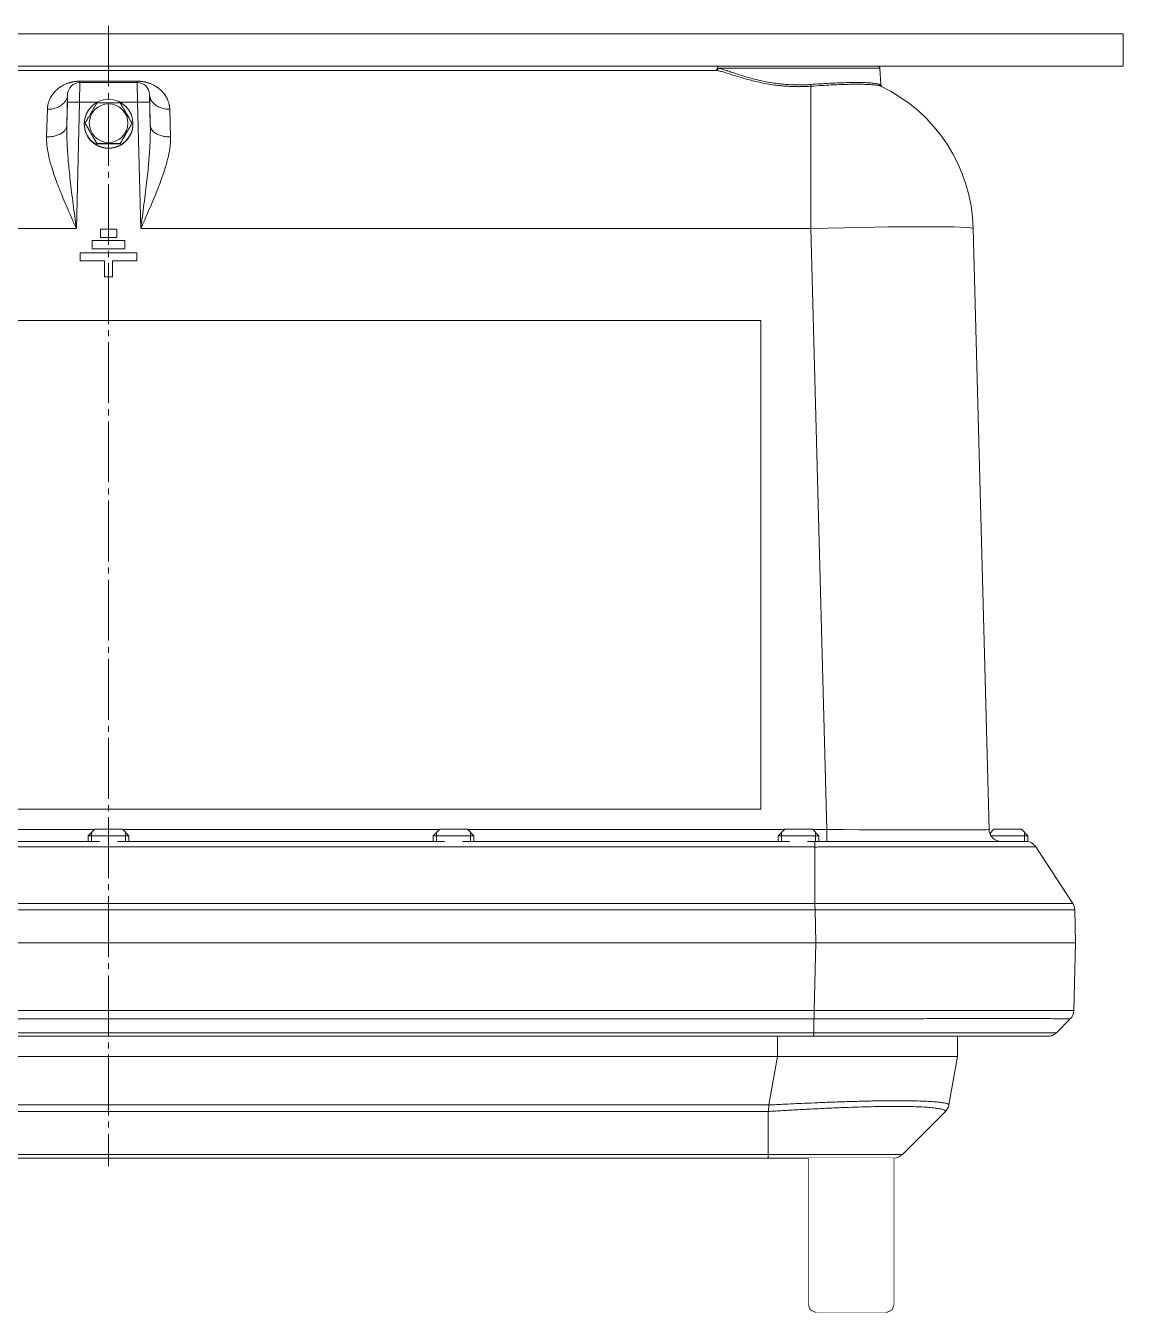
# Model space of a CAD drawing. Header units: millimetres. Extents: x -1133 to 1382, y -1174 to 1187.
# Drawn here: x -20.4 to 250, y -760.4 to -443.4 of the extents above; entities that cross this region are included whole.
import ezdxf

# ---------------------------------------------------------------- set-up
doc = ezdxf.new("R2010")
doc.units = ezdxf.units.MM
for name, pattern in [('K5LT_AUXILIARY', [0]), ('K5LT_AXLED', [19.5, 15, -1.5, 1.5, -1.5]), ('K5LT_THIN', [0])]:
    doc.linetypes.add(name, pattern=pattern)

# ---------------------------------------------------------------- blocks, each defined once
blk = doc.blocks.new('U9')
at = {"color": 232, "linetype": 'K5LT_AUXILIARY', "lineweight": 18, "true_color": 0xc52b79}
for p, q in [((160.69, -516.04), (-160.63, -516.04)), ((-160.63, -516.04), (-160.63, -636.51)), ((160.69, -516.04), (160.69, -636.51)), ((160.69, -636.51), (-160.63, -636.51))]:
    blk.add_line(p, q, dxfattribs=at)
blk = doc.blocks.new('U10')
at = {"color": 7, "linetype": 'K5LT_THIN', "lineweight": 18}
for p, q in [((2.01, -493.59), (-1.99, -493.59)), ((-1.99, -493.59), (-1.99, -495.59)), ((2.01, -495.59), (2.01, -493.59)), ((-4.02, -496.39), (-4.02, -498.39)), ((3.98, -496.39), (-4.02, -496.39)), ((-1.99, -495.59), (2.01, -495.59)), ((-1.99, -495.59), (-1.99, -495.59)), ((-1.99, -495.59), (2.01, -495.59)), ((2.01, -495.59), (2.01, -495.59)), ((3.98, -498.39), (3.98, -496.39)), ((-7, -499.39), (-7.01, -501.38)), ((7, -499.39), (-7, -499.39)), ((-4.02, -498.39), (3.98, -498.39)), ((-4.02, -498.39), (-4.02, -498.39)), ((-4.02, -498.39), (3.98, -498.39)), ((3.98, -498.39), (3.98, -498.39)), ((7, -501.38), (7, -499.39)), ((-7.01, -501.38), (-1.01, -501.38)), ((-7.01, -501.39), (-7.01, -501.38)), ((-7.01, -501.39), (-1.01, -501.39)), ((-1.01, -501.38), (-1.01, -505.28)), ((0.99, -501.38), (7, -501.38)), ((0.99, -505.28), (0.99, -501.38)), ((0.99, -501.39), (7, -501.39)), ((7, -501.39), (7, -501.38)), ((-1.01, -505.28), (-1.01, -505.28)), ((-1.01, -505.28), (0.99, -505.28)), ((-1.01, -505.28), (0.99, -505.28)), ((0.99, -505.28), (0.99, -505.28))]:
    blk.add_line(p, q, dxfattribs=at)
blk = doc.blocks.new('U8')
at = {"color": 30, "linetype": 'K5LT_AXLED', "lineweight": 18, "true_color": 0xff8000}
blk.add_line((0, -443.43), (-0.01, -724.43), dxfattribs=at)
at = {"color": 7, "linetype": 'K5LT_THIN', "lineweight": 18}
for p, q in [((-250, -445.43), (250, -445.43)), ((250, -453.43), (250, -445.43)), ((-250, -453.43), (250, -453.43)), ((-149.7, -454.43), (149.7, -454.43)), ((149.53, -454.43), (149.47, -454.43)), ((149.7, -454.43), (149.47, -454.43)), ((149.97, -453.96), (149.98, -453.91)), ((149.97, -453.96), (149.98, -453.91)), ((149.97, -453.96), (150.2, -453.96)), ((149.98, -453.91), (170, -453.91)), ((170, -453.91), (190.02, -453.91)), ((190.24, -458.02), (190.02, -453.91)), ((190.24, -458.02), (190.02, -453.91)), ((-7.13, -462.3), (-7.08, -457.43)), ((-7.08, -457.1), (7.08, -457.1)), ((-7.08, -457.1), (-7.08, -457.43)), ((-7.08, -457.43), (7.08, -457.43)), ((7.08, -457.1), (7.08, -457.43)), ((7.13, -462.3), (7.08, -457.43)), ((173.06, -493.39), (173.06, -458.33)), ((-10.08, -460.35), (-10.28, -468)), ((-10.28, -468), (-10.13, -462.3)), ((-10.13, -462.3), (-10.08, -460.35)), ((-7.94, -493.39), (-7.13, -462.3)), ((-7.13, -462.3), (-2.88, -462.3)), ((2.88, -462.3), (7.13, -462.3)), ((7.94, -493.39), (7.13, -462.3)), ((10.13, -462.3), (10.08, -460.35)), ((10.08, -460.35), (10.28, -468)), ((10.28, -468), (10.13, -462.3)), ((-15.07, -464.02), (-15.27, -470.82)), ((15.07, -464.02), (15.27, -470.82)), ((-6, -467.57), (-6, -467.61)), ((-6, -467.61), (-6, -467.65)), ((-5.77, -467.53), (-5.77, -467.44)), ((-5.77, -467.53), (-2.89, -472.53)), ((2.89, -472.53), (5.77, -467.53)), ((5.77, -467.53), (5.77, -467.44)), ((6, -467.57), (6, -467.61)), ((6, -467.61), (6, -467.65)), ((-2.89, -472.53), (-2.89, -472.44)), ((-2.89, -472.53), (2.89, -472.53)), ((2.89, -472.53), (2.89, -472.44)), ((-173.06, -493.39), (-7.94, -493.39)), ((7.94, -493.39), (173.06, -493.39)), ((176.94, -641.51), (173.06, -493.39)), ((216.92, -641.51), (213.04, -493.39)), ((-3.48, -641.51), (-81.52, -641.51)), ((-5, -643.03), (-3.4, -641.43)), ((-5, -643.03), (5, -643.03)), ((-5, -644.43), (-5, -643.03)), ((-4.19, -643.03), (-4.19, -642.23)), ((-4.19, -644.43), (-4.19, -643.03)), ((-3.4, -641.43), (3.4, -641.43)), ((5, -643.03), (3.4, -641.43)), ((81.52, -641.51), (3.48, -641.51)), ((4.19, -643.03), (4.19, -642.23)), ((4.19, -644.43), (4.19, -643.03)), ((5, -644.43), (5, -643.03)), ((80, -643.03), (81.6, -641.43)), ((80, -643.03), (90, -643.03)), ((80, -644.43), (80, -643.03)), ((80.81, -643.03), (80.81, -642.23)), ((80.81, -644.43), (80.81, -643.03)), ((81.6, -641.43), (88.4, -641.43)), ((90, -643.03), (88.4, -641.43)), ((166.52, -641.51), (88.48, -641.51)), ((89.19, -643.03), (89.19, -642.23)), ((89.19, -644.43), (89.19, -643.03)), ((90, -644.43), (90, -643.03)), ((165, -643.03), (166.6, -641.43)), ((165, -643.03), (175, -643.03)), ((165, -644.43), (165, -643.03)), ((165.81, -643.03), (165.81, -642.23)), ((165.81, -644.43), (165.81, -643.03)), ((166.6, -641.43), (173.4, -641.43)), ((175, -643.03), (173.4, -641.43)), ((176.94, -641.51), (173.48, -641.51)), ((174.19, -643.03), (174.19, -642.23)), ((174.19, -644.43), (174.19, -643.03)), ((175, -644.43), (175, -643.03)), ((176.94, -644.43), (176.94, -641.51)), ((217.1, -642.44), (218.1, -641.43)), ((217.31, -642.23), (217.31, -643.03)), ((217.38, -643.03), (226.5, -643.03)), ((218.1, -641.43), (224.9, -641.43)), ((226.5, -643.03), (224.9, -641.43)), ((225.69, -643.03), (225.69, -642.23)), ((225.69, -644.43), (225.69, -643.03)), ((226.5, -644.48), (226.5, -643.03)), ((174.04, -645.79), (-174.04, -645.79)), ((-4.19, -644.43), (-80.81, -644.43)), ((-2.24, -644.43), (-5, -644.43)), ((5, -644.43), (2.24, -644.43)), ((80.81, -644.43), (4.19, -644.43)), ((82.76, -644.43), (80, -644.43)), ((90, -644.43), (87.24, -644.43)), ((165.81, -644.43), (89.19, -644.43)), ((167.76, -644.43), (165, -644.43)), ((175, -644.43), (172.24, -644.43)), ((173.98, -644.43), (225.97, -644.43)), ((174.04, -645.79), (174.04, -645.8)), ((174.04, -645.8), (174.04, -659.72)), ((225.97, -644.43), (216.5, -644.43)), ((237.55, -659.72), (228.48, -645.79)), ((174.06, -661.27), (-174.06, -661.27)), ((174.04, -659.72), (-174.04, -659.72)), ((174.06, -661.27), (174.27, -669.43)), ((238.04, -661.27), (238.25, -669.43)), ((174.27, -669.43), (-174.27, -669.43)), ((174.27, -669.43), (-174.27, -669.43)), ((174.27, -669.43), (173.84, -686.1)), ((174.27, -669.43), (238.25, -669.43)), ((238.25, -669.43), (174.27, -669.43)), ((238.25, -669.43), (237.81, -686.1)), ((173.84, -686.1), (-173.84, -686.1)), ((173.8, -688.14), (-173.8, -688.14)), ((173.8, -691.55), (173.8, -688.14)), ((236.94, -688.14), (233.53, -691.55)), ((173.8, -691.55), (-173.8, -691.55)), ((173.63, -692.43), (-173.57, -692.43)), ((164.8, -692.43), (164.8, -697.43)), ((231.41, -692.43), (173.63, -692.43)), ((209.12, -692.43), (209.12, -697.43)), ((231.5, -692.43), (231.41, -692.43)), ((231.5, -692.43), (231.5, -692.43)), ((-164.8, -697.43), (164.8, -697.43)), ((164.8, -697.43), (162.7, -709.35)), ((164.8, -697.43), (209.12, -697.43)), ((209.12, -697.43), (207.02, -709.35)), ((162.7, -709.36), (-162.7, -709.36)), ((162.7, -709.36), (162.7, -709.35)), ((207.02, -709.35), (207.02, -709.35)), ((207.02, -709.36), (207.02, -709.35)), ((162.53, -710.96), (-162.53, -710.96)), ((162.53, -721.55), (162.53, -710.96)), ((162.53, -710.96), (162.53, -710.96)), ((206.18, -710.96), (195.59, -721.55)), ((162.53, -721.55), (-162.53, -721.55)), ((162.43, -722.43), (-162.46, -722.43)), ((193.47, -722.43), (162.43, -722.43)), ((162.53, -721.55), (162.53, -721.55)), ((172.47, -722.43), (174.47, -722.43)), ((172.47, -751.25), (172.47, -722.43)), ((191.47, -722.43), (174.47, -722.43)), ((174.47, -752.43), (174.47, -722.43)), ((191.47, -752.43), (191.47, -722.43)), ((191.47, -722.43), (193.47, -722.43)), ((193.47, -743.93), (193.47, -722.43)), ((193.47, -751.25), (193.47, -722.43)), ((195.59, -721.55), (195.59, -721.55)), ((193.47, -755.93), (193.47, -743.93)), ((172.47, -758.43), (172.47, -751.25)), ((193.47, -758.43), (193.47, -751.25)), ((191.47, -752.43), (174.47, -752.43)), ((174.47, -760.43), (174.47, -752.43)), ((191.47, -760.43), (191.47, -752.43)), ((191.47, -760.43), (174.47, -760.43))]:
    blk.add_line(p, q, dxfattribs=at)
for centre, radius, start, end in [((149.47, -453.93), 0.5, 270, 357), ((149.47, -453.93), 0.5, 270, 357), ((150.47, -453.93), 0.5, 90, 177), ((150.47, -453.93), 0.5, 90, 177), ((189.53, -453.93), 0.5, 3, 90), ((189.53, -453.93), 0.5, 3, 90), ((-7.08, -460.43), 3, 90, 178.5), ((-7.08, -460.43), 3, 90, 178.5), ((-7.08, -460.43), 3, 90, 178.5), ((-7.08, -460.43), 3, 90, 178.5), ((7.08, -460.43), 3, 1.5, 90), ((7.08, -460.43), 3, 1.5, 90), ((190.74, -458), 0.5, 182.9999, 244.1141), ((190.74, -458), 0.5, 182.9997, 244.1139), ((173.06, -494.43), 40, 1.5, 64.4795), ((219.92, -641.43), 3, 181.5, 270), ((225.97, -647.43), 3, 33.0802, 90), ((235.04, -661.35), 3, 1.5, 33.0802), ((235.04, -661.35), 3, 10.8727, 33.0813), ((234.81, -686.02), 3, 315, 358.5), ((231.41, -689.43), 3, 270, 315), ((204.06, -708.84), 3, 315, 350), ((193.47, -719.43), 3, 270, 315), ((174.47, -758.43), 2, 180, 270), ((191.47, -758.43), 2, 270, 0)]:
    blk.add_arc(centre, radius, start, end, dxfattribs=at)
for centre, major_axis, ratio, start_param, end_param in [((149.7, -453.93), (0, -0.5), 0.988838, 0.000002, 1.518436), ((-7.13, -462.38), (-3, 0.08), 0.026168, 4.713074, 6.283185), ((0, -467.57), (-6, 0), 0.999657, 4.712389, 6.283185), ((0, -467.57), (-6, 0), 0.999657, 3.141593, 4.712389), ((7.13, -462.38), (-3, -0.08), 0.026168, 3.141593, 4.711704), ((0, -467.57), (-6, 0), 0.999657, 0, 3.141593), ((0, -467.61), (-6, 0), 0.999657, 0, 3.141593), ((0, -467.61), (-6, 0), 0.999657, 0, 3.141593), ((0, -467.65), (-6, 0), 0.999657, 0, 3.141593), ((173.06, -494.43), (-39.99, -1.05), 0.026168, 3.141593, 4.711704), ((176.91, -641.43), (-40.02, 0.08), 0.001961, 1.571537, 3.141648), ((174.47, -751.25), (-2, 0), 0.590733, 0, 1.570796), ((191.47, -751.25), (-2, 0), 0.590733, 1.570796, 3.141593), ((182.97, -756.82), (5, 0), 0.55104, 1.570796, 3.141593), ((182.97, -756.82), (5, 0), 0.55104, 0, 1.570796), ((182.97, -756.82), (5, 0), 0.55104, 3.141593, 6.283185)]:
    blk.add_ellipse(centre, major_axis=major_axis, ratio=ratio, start_param=start_param, end_param=end_param, dxfattribs=at)
blk.add_ellipse((0, -467.43), major_axis=(-4.75, 0), ratio=0.999657, dxfattribs=at)
for points, knots in [([(149.7, -454.43), (149.83, -454.43), (150.2, -454.49), (151.07, -454.72), (152.32, -455.11), (153.99, -455.65), (156.21, -456.33), (159.1, -457.12), (162.01, -457.73), (164.27, -458.07), (165.41, -458.2), (166.24, -458.28), (166.75, -458.32), (167.26, -458.36), (167.54, -458.37), (167.92, -458.39), (168.27, -458.41), (168.58, -458.42), (168.84, -458.43), (169.13, -458.44), (169.4, -458.44), (169.63, -458.44), (169.78, -458.45), (169.91, -458.45), (170, -458.45), (170.1, -458.45), (170.21, -458.45), (170.42, -458.44), (170.67, -458.44), (170.94, -458.44), (171.16, -458.43), (171.39, -458.42), (171.65, -458.41), (171.94, -458.4), (172.22, -458.39), (172.55, -458.37), (172.85, -458.35), (173.02, -458.34), (173.06, -458.33)], [0, 0, 0, 0, 2.165578, 4.398757, 6.738707, 9.240765, 11.989764, 15.140186, 18.647507, 20.366529, 21.225762, 21.655147, 22.51394, 22.556882, 22.957669, 23.240907, 23.524146, 23.854786, 24.020106, 24.185426, 24.600413, 24.68341, 24.766408, 25, 25, 25, 26.395369, 26.744212, 27.955525, 30.0941, 30.672368, 31.250636, 33.417725, 34.501269, 35.584813, 37.506002, 39.42719, 40, 40, 40, 40]), ([(150.2, -453.96), (150.31, -453.96), (150.59, -454), (151.19, -454.15), (151.91, -454.37), (152.8, -454.66), (153.95, -455.05), (155.42, -455.53), (157.24, -456.08), (159.31, -456.65), (161.4, -457.13), (163.36, -457.49), (165.12, -457.74), (166.77, -457.9), (168.38, -458), (169.45, -458.02), (170, -458.02)], [0, 0, 0, 0, 1.303034, 2.444101, 3.492374, 4.612593, 5.846975, 7.210069, 8.770119, 10.354749, 11.821843, 13.058, 14.13142, 15.100501, 16.036042, 17, 17, 17, 17]), ([(-15.07, -464.02), (-15.07, -463.97), (-15.07, -463.86), (-15.06, -463.7), (-15.04, -463.54), (-15.02, -463.37), (-14.99, -463.16), (-14.94, -462.89), (-14.87, -462.58), (-14.77, -462.24), (-14.64, -461.89), (-14.48, -461.5), (-14.27, -461.08), (-14, -460.63), (-13.67, -460.17), (-13.3, -459.73), (-12.9, -459.33), (-12.51, -458.98), (-12.12, -458.69), (-11.75, -458.43), (-11.38, -458.21), (-11.02, -458.02), (-10.66, -457.85), (-10.31, -457.7), (-9.98, -457.58), (-9.69, -457.49), (-9.43, -457.41), (-9.21, -457.36), (-9.01, -457.31), (-8.81, -457.27), (-8.6, -457.23), (-8.36, -457.19), (-8.13, -457.16), (-7.91, -457.14), (-7.71, -457.12), (-7.51, -457.11), (-7.3, -457.1), (-7.15, -457.1), (-7.08, -457.1)], [0, 0, 0, 0, 0.655216, 1.244395, 1.817662, 2.449682, 3.24392, 4.265508, 5.572393, 6.993357, 8.469541, 10.094372, 12.001642, 14.257576, 16.556117, 18.894324, 21.154602, 23.195714, 25.007584, 26.583538, 28.09997, 29.482498, 30.732764, 31.877027, 32.898212, 33.762695, 34.416952, 34.965456, 35.409682, 35.855869, 36.314414, 36.815322, 37.282158, 37.662371, 38.000044, 38.30595, 38.653249, 39, 39, 39, 39]), ([(-7.08, -457.43), (-7.09, -457.43), (-7.11, -457.43), (-7.14, -457.43), (-7.16, -457.43), (-7.19, -457.43), (-7.21, -457.43), (-7.25, -457.44), (-7.28, -457.44), (-7.31, -457.44)], [0.0000227, 0.0000227, 0.0000227, 0.0000227, 0.2, 0.2, 0.4, 0.4, 0.6, 0.6, 1, 1, 1, 1]), ([(15.07, -464.02), (15.07, -463.97), (15.07, -463.86), (15.06, -463.7), (15.04, -463.54), (15.02, -463.37), (14.99, -463.16), (14.94, -462.89), (14.87, -462.58), (14.77, -462.24), (14.64, -461.89), (14.48, -461.5), (14.27, -461.08), (14, -460.63), (13.67, -460.17), (13.3, -459.73), (12.9, -459.33), (12.51, -458.98), (12.12, -458.69), (11.75, -458.43), (11.38, -458.21), (11.02, -458.02), (10.66, -457.85), (10.31, -457.7), (9.98, -457.58), (9.69, -457.49), (9.43, -457.41), (9.21, -457.36), (9.01, -457.31), (8.81, -457.27), (8.6, -457.23), (8.36, -457.19), (8.13, -457.16), (7.91, -457.14), (7.71, -457.12), (7.51, -457.11), (7.3, -457.1), (7.15, -457.1), (7.08, -457.1)], [0, 0, 0, 0, 0.655216, 1.244396, 1.817662, 2.449683, 3.243921, 4.265511, 5.572391, 6.993352, 8.469533, 10.094368, 12.00164, 14.257576, 16.556115, 18.894319, 21.154593, 23.195702, 25.00757, 26.583522, 28.099945, 29.482475, 30.732756, 31.87701, 32.898187, 33.762641, 34.416903, 34.965402, 35.409629, 35.855805, 36.314321, 36.815164, 37.281833, 37.661759, 38.001132, 38.309504, 38.657136, 39, 39, 39, 39]), ([(7.08, -457.43), (7.08, -457.43), (7.08, -457.43), (7.08, -457.43), (7.08, -457.43), (7.08, -457.43), (7.08, -457.43), (7.08, -457.43), (7.08, -457.43), (7.09, -457.43), (7.09, -457.43), (7.09, -457.43), (7.09, -457.43), (7.09, -457.43), (7.1, -457.43), (7.1, -457.43), (7.1, -457.43), (7.11, -457.43), (7.12, -457.43), (7.15, -457.43), (7.16, -457.43), (7.19, -457.43), (7.21, -457.44), (7.25, -457.44), (7.27, -457.44), (7.29, -457.44), (7.29, -457.44), (7.3, -457.44), (7.31, -457.44), (7.31, -457.44)], [0.000044, 0.000044, 0.000044, 0.000044, 0.003333, 0.003333, 0.013333, 0.013333, 0.026666, 0.026666, 0.053332, 0.053332, 0.106632, 0.106632, 0.106665, 0.106665, 0.206423, 0.206423, 0.21333, 0.21333, 0.42666, 0.42666, 0.82666, 0.82666, 1.22666, 1.22666, 1.735553, 1.735553, 1.736117, 1.736117, 2, 2, 2, 2]), ([(170, -458.02), (170.65, -458.02), (171.65, -458), (172.64, -457.94), (172.98, -457.91)], [0, 0, 0, 0, 3.253066, 5, 5, 5, 5]), ([(172.98, -457.91), (174.59, -457.79), (176.82, -457.65), (179.52, -457.52), (181.29, -457.46), (182.97, -457.43), (184.52, -457.42), (185.92, -457.43), (187.14, -457.48), (188.14, -457.55), (188.93, -457.63), (189.49, -457.73), (189.82, -457.83), (189.96, -457.89), (190.01, -457.91)], [0, 0, 0, 0, 2.840615, 4.013439, 5.214482, 6.445425, 7.668874, 8.897618, 10.146726, 11.346185, 12.455588, 13.599149, 14.432866, 15, 15, 15, 15]), ([(173.06, -458.33), (173.05, -458.32), (173.04, -458.28), (173.02, -458.2), (173.01, -458.11), (172.99, -458.02), (172.99, -457.95), (172.98, -457.91)], [0, 0, 0, 0, 1.831144, 3.424633, 4.833585, 6.255004, 8, 8, 8, 8]), ([(173.06, -458.33), (173.98, -458.27), (175.65, -458.16), (177.97, -458.03), (180.01, -457.94), (181.91, -457.88), (183.66, -457.85), (185.23, -457.85), (186.66, -457.88), (187.88, -457.94), (188.92, -458.03), (189.63, -458.13), (190.06, -458.24), (190.23, -458.31), (190.29, -458.33)], [0, 0, 0, 0, 1.60669, 2.962511, 4.240147, 5.514443, 6.839386, 8.09906, 9.328541, 10.716479, 11.995982, 13.361101, 14.292399, 15, 15, 15, 15]), ([(190.29, -458.33), (190.26, -458.32), (190.19, -458.28), (190.12, -458.2), (190.07, -458.12), (190.03, -458.04), (190.02, -457.97), (190.01, -457.93), (190.01, -457.91)], [0, 0, 0, 0, 2.016725, 3.775947, 5.351376, 6.946579, 8.187357, 9, 9, 9, 9]), ([(-15.07, -464.02), (-14.84, -464.03), (-14.39, -464.01), (-13.77, -463.92), (-13.2, -463.78), (-12.68, -463.6), (-12.19, -463.37), (-11.73, -463.1), (-11.33, -462.79), (-10.97, -462.45), (-10.67, -462.09), (-10.45, -461.73), (-10.3, -461.41), (-10.21, -461.16), (-10.15, -460.96), (-10.12, -460.79), (-10.1, -460.63), (-10.08, -460.49), (-10.08, -460.4), (-10.08, -460.35)], [0, 0, 0, 0, 1.829288, 3.472981, 4.925059, 6.435499, 7.929718, 9.41448, 10.895608, 12.389199, 13.882041, 15.282665, 16.442768, 17.311026, 17.960951, 18.545919, 19.07442, 19.559114, 20, 20, 20, 20]), ([(-5.77, -467.44), (-5.61, -467.16), (-5.38, -466.75), (-5.03, -466.15), (-4.62, -465.43), (-4.05, -464.45), (-3.43, -463.38), (-3.05, -462.72), (-2.89, -462.45)], [0, 0, 0, 0, 1.564137, 2.228659, 3.254153, 5.360878, 7.464286, 9, 9, 9, 9]), ([(-2.89, -462.45), (-2.63, -462.44), (-2.24, -462.44), (-1.68, -462.44), (-1.25, -462.44), (-0.65, -462.44), (-0.06, -462.43), (0.91, -462.44), (1.85, -462.44), (2.61, -462.44), (2.89, -462.45)], [0, 0, 0, 0, 1.490089, 2.256261, 3.224206, 3.977298, 5.647715, 6.552185, 9.396505, 11, 11, 11, 11]), ([(2.89, -462.45), (3.05, -462.73), (3.28, -463.13), (3.63, -463.73), (3.96, -464.3), (4.3, -464.88), (4.83, -465.8), (5.3, -466.62), (5.68, -467.29), (5.77, -467.44)], [0, 0, 0, 0, 1.73793, 2.476288, 3.615726, 5.134286, 5.956532, 9.033283, 10, 10, 10, 10]), ([(15.07, -464.02), (14.84, -464.03), (14.39, -464.01), (13.77, -463.92), (13.2, -463.78), (12.68, -463.6), (12.19, -463.37), (11.73, -463.1), (11.33, -462.79), (10.97, -462.45), (10.67, -462.09), (10.45, -461.73), (10.3, -461.41), (10.21, -461.16), (10.16, -460.96), (10.12, -460.79), (10.1, -460.64), (10.08, -460.49), (10.08, -460.4), (10.08, -460.35)], [0, 0, 0, 0, 1.829321, 3.47304, 4.92515, 6.435628, 7.929869, 9.414637, 10.895746, 12.389453, 13.88196, 15.279789, 16.43594, 17.299769, 17.945029, 18.523655, 19.047207, 19.533589, 20, 20, 20, 20]), ([(-15.27, -470.82), (-15.04, -470.82), (-14.59, -470.81), (-13.97, -470.75), (-13.4, -470.64), (-12.88, -470.51), (-12.39, -470.33), (-11.93, -470.13), (-11.53, -469.89), (-11.17, -469.63), (-10.87, -469.35), (-10.65, -469.07), (-10.5, -468.83), (-10.4, -468.62), (-10.35, -468.45), (-10.31, -468.31), (-10.29, -468.19), (-10.28, -468.09), (-10.28, -468.03), (-10.28, -468)], [0, 0, 0, 0, 1.82462, 3.464672, 4.912003, 6.416206, 7.905664, 9.38856, 10.864569, 12.353002, 13.838471, 15.244264, 16.42331, 17.31697, 18.047776, 18.633987, 19.190436, 19.603334, 20, 20, 20, 20]), ([(-10.28, -468), (-10.29, -468.37), (-10.3, -469.04), (-10.29, -469.91), (-10.28, -470.57), (-10.27, -471.1), (-10.25, -471.7), (-10.21, -472.5), (-10.15, -473.62), (-10.06, -475.09), (-9.91, -476.91), (-9.71, -479.09), (-9.44, -481.58), (-9.11, -484.4), (-8.73, -487.38), (-8.34, -490.42), (-8.07, -492.41), (-7.94, -493.39)], [0, 0, 0, 0, 0.842515, 1.485959, 1.912943, 2.269675, 2.641258, 3.213005, 4.006322, 5.056124, 6.373693, 7.882982, 9.687057, 11.640591, 13.825602, 15.956698, 18, 18, 18, 18]), ([(-2.89, -472.44), (-3.05, -472.16), (-3.28, -471.75), (-3.63, -471.14), (-4.04, -470.43), (-4.61, -469.44), (-5.23, -468.38), (-5.61, -467.72), (-5.77, -467.44)], [0, 0, 0, 0, 1.564137, 2.228659, 3.254153, 5.360878, 7.464286, 9, 9, 9, 9]), ([(5.77, -467.44), (5.61, -467.72), (5.38, -468.13), (5.03, -468.73), (4.7, -469.29), (4.36, -469.88), (3.83, -470.8), (3.36, -471.62), (2.98, -472.28), (2.89, -472.44)], [0, 0, 0, 0, 1.73793, 2.476288, 3.615726, 5.134286, 5.956532, 9.033283, 10, 10, 10, 10]), ([(10.28, -468), (10.29, -468.37), (10.3, -469.04), (10.29, -469.91), (10.28, -470.57), (10.27, -471.1), (10.25, -471.7), (10.21, -472.5), (10.15, -473.62), (10.06, -475.09), (9.91, -476.91), (9.71, -479.09), (9.44, -481.58), (9.11, -484.4), (8.73, -487.38), (8.34, -490.42), (8.07, -492.41), (7.94, -493.39)], [0, 0, 0, 0, 0.842515, 1.485959, 1.912943, 2.269675, 2.641258, 3.213005, 4.006322, 5.056124, 6.373693, 7.882982, 9.687057, 11.640591, 13.825602, 15.956698, 18, 18, 18, 18]), ([(15.27, -470.82), (15.04, -470.82), (14.59, -470.81), (13.97, -470.75), (13.4, -470.64), (12.88, -470.51), (12.39, -470.33), (11.93, -470.13), (11.53, -469.89), (11.17, -469.63), (10.87, -469.35), (10.64, -469.07), (10.49, -468.82), (10.4, -468.61), (10.34, -468.44), (10.31, -468.29), (10.29, -468.17), (10.28, -468.08), (10.28, -468.02), (10.28, -468)], [0, 0, 0, 0, 1.824471, 3.464345, 4.911587, 6.416019, 7.905917, 9.389383, 10.86637, 12.355824, 13.843212, 15.252687, 16.43663, 17.336772, 18.101588, 18.719507, 19.306089, 19.680186, 20, 20, 20, 20]), ([(-15.27, -470.82), (-15.29, -471.2), (-15.28, -471.89), (-15.2, -472.81), (-15.12, -473.5), (-15.03, -474.09), (-14.91, -474.76), (-14.73, -475.65), (-14.45, -476.8), (-14.05, -478.22), (-13.53, -479.84), (-12.89, -481.67), (-12.12, -483.68), (-11.22, -485.88), (-10.22, -488.24), (-9.11, -490.77), (-8.34, -492.5), (-7.94, -493.39)], [0, 0, 0, 0, 0.989748, 1.742951, 2.259609, 2.682537, 3.204621, 3.910253, 4.852678, 6.005112, 7.315932, 8.755222, 10.362689, 12.080063, 13.955864, 15.920677, 18, 18, 18, 18]), ([(15.27, -470.82), (15.29, -471.2), (15.28, -471.89), (15.2, -472.81), (15.12, -473.5), (15.03, -474.09), (14.91, -474.76), (14.73, -475.65), (14.45, -476.8), (14.05, -478.22), (13.53, -479.84), (12.89, -481.67), (12.12, -483.68), (11.22, -485.88), (10.22, -488.24), (9.11, -490.77), (8.34, -492.5), (7.94, -493.39)], [0, 0, 0, 0, 0.989748, 1.742951, 2.259609, 2.682537, 3.204621, 3.910253, 4.852678, 6.005112, 7.315932, 8.755222, 10.362689, 12.080063, 13.955864, 15.920677, 18, 18, 18, 18]), ([(2.89, -472.44), (2.63, -472.44), (2.24, -472.44), (1.68, -472.44), (1.25, -472.43), (0.65, -472.43), (0.06, -472.43), (-0.91, -472.43), (-1.85, -472.44), (-2.61, -472.44), (-2.89, -472.44)], [0, 0, 0, 0, 1.490089, 2.256261, 3.224206, 3.977298, 5.647715, 6.552185, 9.396505, 11, 11, 11, 11]), ([(173.98, -644.43), (173.98, -644.43), (173.99, -644.45), (174, -644.55), (174.01, -644.68), (174.02, -644.85), (174.03, -645.06), (174.03, -645.3), (174.03, -645.55), (174.04, -645.72), (174.04, -645.79)], [0, 0, 0, 0, 1.723976, 3.227198, 4.568031, 5.941325, 7.360654, 8.730759, 9.948399, 11, 11, 11, 11]), ([(174.04, -645.8), (174.39, -645.79), (175.1, -645.79), (176.15, -645.79), (177.18, -645.79), (178.12, -645.79), (178.96, -645.79), (179.72, -645.79), (180.48, -645.79), (181.31, -645.79), (182.36, -645.79), (183.87, -645.79), (186.05, -645.79), (189.02, -645.78), (192.75, -645.78), (197.14, -645.78), (201.94, -645.78), (206.81, -645.78), (211.43, -645.78), (215.56, -645.78), (219.11, -645.78), (222.02, -645.78), (224.26, -645.78), (225.85, -645.78), (226.94, -645.79), (227.64, -645.79), (228.06, -645.79), (228.26, -645.79), (228.35, -645.79), (228.4, -645.79), (228.43, -645.79), (228.46, -645.79), (228.47, -645.79), (228.48, -645.79)], [0, 0, 0, 0, 0.429777, 0.871048, 1.282844, 1.680438, 2.004204, 2.292672, 2.575822, 2.901121, 3.290085, 3.851958, 4.728339, 5.944401, 7.511973, 9.410577, 11.609996, 14.001648, 16.416303, 18.821011, 21.175365, 23.420094, 25.55098, 27.40147, 28.909726, 30.365746, 31.459255, 32.312001, 32.625274, 32.909151, 33.198825, 33.56161, 34, 34, 34, 34]), ([(174.04, -659.72), (176.88, -659.72), (182.21, -659.72), (189.66, -659.72), (196.37, -659.72), (202.72, -659.72), (208.82, -659.72), (214.53, -659.72), (219.72, -659.72), (224.35, -659.72), (228.36, -659.72), (231.71, -659.72), (234.44, -659.72), (236.34, -659.72), (237.35, -659.72), (237.55, -659.72), (237.55, -659.72)], [0, 0, 0, 0, 1.454591, 2.725809, 3.869878, 5.045859, 6.263569, 7.461755, 8.665546, 9.867273, 11.069389, 12.270798, 13.482504, 14.814178, 15.99106, 17, 17, 17, 17]), ([(174.06, -661.27), (174.05, -660.99), (174.05, -660.57), (174.04, -660.06), (174.04, -659.83), (174.04, -659.72)], [0, 0, 0, 0, 3.142287, 4.525995, 6, 6, 6, 6]), ([(174.06, -661.27), (177, -661.27), (182.5, -661.27), (190.14, -661.27), (196.98, -661.27), (203.39, -661.27), (209.52, -661.26), (215.24, -661.26), (220.44, -661.26), (225.06, -661.26), (229.05, -661.27), (232.37, -661.27), (234.94, -661.27), (236.76, -661.27), (237.81, -661.27), (238.04, -661.27), (238.04, -661.27)], [0, 0, 0, 0, 1.491667, 2.791831, 3.948362, 5.131958, 6.34848, 7.548236, 8.752123, 9.955433, 11.156827, 12.35861, 13.562398, 14.740746, 15.887537, 17, 17, 17, 17]), ([(173.84, -686.1), (173.83, -686.26), (173.83, -686.55), (173.82, -686.95), (173.82, -687.31), (173.81, -687.64), (173.81, -687.92), (173.81, -688.08), (173.8, -688.14)], [0, 0, 0, 0, 1.839406, 3.439601, 4.882548, 6.494527, 7.894332, 9, 9, 9, 9]), ([(237.81, -686.1), (237.81, -686.1), (237.61, -686.09), (236.73, -686.09), (235.28, -686.08), (233.11, -686.07), (230.18, -686.07), (226.45, -686.06), (222.07, -686.06), (217.08, -686.06), (211.57, -686.06), (205.58, -686.07), (199.24, -686.07), (192.39, -686.08), (185.57, -686.09), (179.27, -686.09), (175.51, -686.1), (173.84, -686.1)], [0, 0, 0, 0, 1.124827, 2.183004, 3.286506, 4.434029, 5.698875, 6.967637, 8.241936, 9.515482, 10.790144, 12.063077, 13.341522, 14.590696, 15.978647, 17.103632, 18, 18, 18, 18]), ([(236.94, -688.14), (236.93, -688.14), (236.81, -688.14), (236.35, -688.12), (235.61, -688.11), (234.49, -688.1), (232.78, -688.09), (230.22, -688.08), (226.84, -688.08), (222.74, -688.07), (218.04, -688.07), (212.79, -688.07), (207.08, -688.08), (200.97, -688.09), (194.77, -688.1), (188.6, -688.11), (182.99, -688.12), (178.06, -688.13), (175.14, -688.14), (173.8, -688.14)], [0, 0, 0, 0, 0.963142, 1.827137, 2.653101, 3.520683, 4.648346, 5.946129, 7.347713, 8.741446, 10.145698, 11.54647, 12.953266, 14.351033, 15.743149, 17.00259, 18.230379, 19.192897, 20, 20, 20, 20]), ([(173.63, -692.43), (173.64, -692.43), (173.66, -692.41), (173.69, -692.32), (173.72, -692.18), (173.75, -692), (173.78, -691.78), (173.8, -691.63), (173.8, -691.55)], [0, 0, 0, 0, 1.7934, 3.352191, 4.763103, 6.350866, 7.792075, 9, 9, 9, 9]), ([(233.53, -691.55), (233.48, -691.56), (233.42, -691.57), (233.35, -691.57), (233.27, -691.56), (233.18, -691.56), (233.08, -691.55), (232.96, -691.55), (232.81, -691.55), (232.59, -691.55), (232.27, -691.55), (231.79, -691.55), (231.13, -691.55), (230.29, -691.55), (229.28, -691.55), (227.96, -691.55), (226.09, -691.55), (223.42, -691.55), (219.85, -691.55), (215.49, -691.55), (210.57, -691.55), (205.36, -691.55), (200.17, -691.55), (195.41, -691.55), (191.26, -691.55), (187.94, -691.55), (185.3, -691.55), (183.24, -691.55), (181.54, -691.55), (180.15, -691.55), (179, -691.55), (178.01, -691.55), (177.04, -691.55), (176.05, -691.55), (175.09, -691.56), (174.35, -691.56), (173.95, -691.55), (173.8, -691.55)], [0, 0, 0, 0, 0.8981, 1.636364, 2.151741, 2.567151, 2.934069, 3.310589, 3.709678, 4.193341, 4.880993, 5.780962, 6.867264, 7.980262, 9.142067, 10.406263, 12.070995, 14.184984, 16.694619, 19.325471, 21.993188, 24.62167, 27.020976, 29.18333, 30.93111, 32.341759, 33.365561, 34.205043, 34.88576, 35.457427, 35.895638, 36.298719, 36.66667, 37.064362, 37.50188, 37.827035, 38, 38, 38, 38]), ([(231.41, -692.43), (231.44, -692.43), (231.47, -692.43), (231.59, -692.43), (231.68, -692.42), (231.9, -692.39), (232.02, -692.37), (232.27, -692.31), (232.39, -692.27), (232.62, -692.18), (232.74, -692.12), (232.94, -692.01), (233.03, -691.96), (233.11, -691.9)], [0, 0, 0, 0, 0.469964, 0.469964, 1.871422, 1.871422, 3.786891, 3.786891, 5.724054, 5.724054, 7.668292, 7.668292, 9.214758, 9.214758, 9.214758, 9.214758]), ([(162.7, -709.36), (162.69, -709.51), (162.66, -709.8), (162.62, -710.2), (162.59, -710.53), (162.56, -710.78), (162.54, -710.91), (162.53, -710.96)], [0, 0, 0, 0, 2.060298, 3.879926, 5.637278, 7.019305, 8, 8, 8, 8]), ([(206.18, -710.96), (206.2, -710.87), (206.1, -710.69), (205.56, -710.47), (204.75, -710.28), (203.66, -710.11), (202.21, -709.96), (200.4, -709.84), (198.28, -709.75), (195.91, -709.71), (193.41, -709.69), (190.74, -709.71), (187.91, -709.77), (184.78, -709.85), (181.38, -709.97), (177.77, -710.13), (173.88, -710.32), (169.98, -710.52), (166.15, -710.75), (163.72, -710.89), (162.53, -710.96)], [0, 0, 0, 0, 1.413567, 2.640339, 3.693098, 4.81894, 5.994914, 7.187319, 8.397705, 9.561889, 10.692206, 11.726808, 12.81617, 13.93119, 15.090678, 16.294899, 17.483521, 18.784014, 19.9235, 21, 21, 21, 21]), ([(207.02, -709.35), (207.03, -709.27), (206.91, -709.13), (206.34, -708.94), (205.51, -708.79), (204.41, -708.65), (202.93, -708.52), (201.03, -708.42), (198.75, -708.34), (196.11, -708.3), (193.16, -708.3), (189.86, -708.33), (186.26, -708.41), (182.46, -708.51), (178.57, -708.64), (174.91, -708.79), (171.63, -708.93), (168.79, -709.06), (166.34, -709.17), (164.33, -709.27), (163.18, -709.33), (162.7, -709.35)], [0, 0, 0, 0, 1.487081, 2.782128, 3.879408, 5.017639, 6.2531, 7.544856, 8.883128, 10.177215, 11.513782, 12.862599, 14.225778, 15.606791, 16.931756, 18.193647, 19.226218, 20.09668, 20.9092, 21.54364, 22, 22, 22, 22]), ([(162.43, -722.43), (162.44, -722.43), (162.46, -722.41), (162.48, -722.32), (162.49, -722.18), (162.51, -722), (162.52, -721.79), (162.53, -721.63), (162.53, -721.55)], [0, 0, 0, 0, 1.787707, 3.341993, 4.742736, 6.328625, 7.77434, 9, 9, 9, 9]), ([(195.59, -721.55), (195.57, -721.55), (195.52, -721.55), (195.44, -721.55), (195.35, -721.55), (195.24, -721.55), (195.12, -721.55), (194.94, -721.55), (194.7, -721.55), (194.39, -721.55), (194.02, -721.55), (193.61, -721.55), (193.14, -721.55), (192.58, -721.55), (191.85, -721.55), (190.84, -721.55), (189.43, -721.55), (187.57, -721.55), (185.33, -721.55), (182.92, -721.55), (180.6, -721.55), (178.56, -721.55), (176.77, -721.55), (175.15, -721.55), (173.76, -721.55), (172.53, -721.55), (171.42, -721.55), (170.29, -721.55), (169.2, -721.55), (168.17, -721.55), (167.3, -721.55), (166.6, -721.55), (166.01, -721.55), (165.44, -721.55), (164.85, -721.55), (164.2, -721.55), (163.55, -721.55), (163, -721.55), (162.67, -721.55), (162.53, -721.55)], [0, 0, 0, 0, 0.754182, 1.429529, 2.02969, 2.554664, 3.126957, 3.843808, 4.77745, 5.809715, 6.839715, 7.805836, 8.840171, 9.942718, 11.224217, 12.840513, 14.938972, 17.415264, 20.055951, 22.738072, 25.004076, 26.853961, 28.412501, 29.800042, 31.057763, 31.95691, 32.904177, 33.790534, 34.731323, 35.56443, 36.270313, 36.805313, 37.243121, 37.668811, 38.127951, 38.62245, 39.226782, 39.685966, 40, 40, 40, 40])]:
    blk.add_open_spline(points, degree=3, knots=knots, dxfattribs=at)
blk.add_open_spline([(190.01, -457.91), (190.06, -457.93), (190.15, -457.98), (190.22, -458.01), (190.24, -458.02), (190.24, -458.02)], degree=3, dxfattribs=at)
for name in ['U10', 'U9']:
    blk.add_blockref(name, (0, 0))
blk.add_wipeout([(172.47, -751.25), (172.47, -758.43), (172.47, -758.43), (173.05, -759.85), (173.05, -759.85), (174.47, -760.43), (174.47, -760.43), (191.47, -760.43), (191.47, -760.43), (192.88, -759.85), (192.88, -759.85), (193.47, -758.43), (193.47, -758.43), (193.47, -755.93), (193.47, -755.93), (193.47, -751.25), (193.47, -751.25), (193.47, -743.93), (193.47, -743.93), (193.47, -722.43), (193.47, -722.43), (191.47, -722.43), (191.47, -722.43), (180.98, -722.43), (180.98, -722.43), (174.47, -722.43), (174.47, -722.43), (172.47, -722.43), (172.47, -722.43)])

msp = doc.modelspace()

# ---------------------------------------------------------------- block references
msp.add_blockref('U8', (0, 0))

doc.saveas('drawing.dxf')
